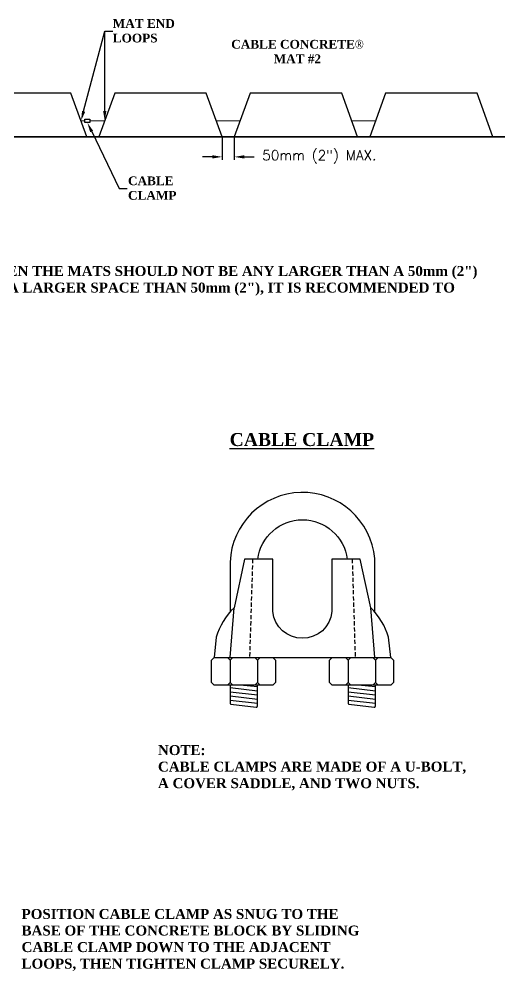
# Model space of a CAD drawing. Extents: x -18.2 to 56.4, y 1.9 to 74.
# Drawn here: x 27.1 to 56.4, y 12.1 to 69.6 of the extents above; entities that cross this region are included whole.
import ezdxf
from ezdxf import colors
from ezdxf.entities.mleader import LeaderData, LeaderLine
from ezdxf.math import Vec2, Vec3

# ---------------------------------------------------------------- set-up
doc = ezdxf.new("R2010")
doc.units = 0
doc.header["$MEASUREMENT"] = 0
doc.linetypes.add('HIDDEN', pattern=[0.375, 0.25, -0.125])
doc.layers.get('0').update_dxf_attribs({"linetype": 'CONTINUOUS'})
doc.layers.get('DEFPOINTS').update_dxf_attribs({"linetype": 'CONTINUOUS'})
doc.layers.add('1', color=7, linetype='CONTINUOUS')
doc.styles.add('ROMANC', font='ROMANC')
doc.styles.add('ROMANS', font='ROMANS')
doc.dimstyles.get("Standard").update_dxf_attribs({"dimtxt": 0.18, "dimasz": 0.09, "dimexe": 0.18, "dimexo": 0.0625, "dimgap": 0.09, "dimtad": 0, "dimtih": 1, "dimtoh": 1, "dimdec": 4, "dimzin": 0, "dimdsep": 46, "dimtxsty": 'ROMANS', "dimcen": 0.09, "dimadec": 0, "dimazin": 0, "dimtfac": 1, "dimtdec": 4, "dimtofl": 0, "dimtmove": 0, "dimatfit": 3, "dimfxl": 1, "dimtolj": 1, "dimtzin": 0, "dimarcsym": 0})

# ---------------------------------------------------------------- blocks, each defined once
blk = doc.blocks.new('*D12')
at = {"color": 0, "lineweight": -2, "transparency": 16777216}
for p, q in [((39.32, 62.385), (39.32, 61.054)), ((40.051, 62.385), (40.051, 61.054)), ((38.72, 61.234), (38.12, 61.234)), ((40.651, 61.234), (41.251, 61.234))]:
    blk.add_line(p, q, dxfattribs=at)
at = {"color": 0, "transparency": 16777216}
for points in [[(38.72, 61.334), (38.72, 61.134), (39.32, 61.234)], [(40.651, 61.334), (40.651, 61.134), (40.051, 61.234)]]:
    blk.add_solid(points, dxfattribs=at)
at = {"layer": 'DEFPOINTS', "color": 0, "transparency": 16777216}
for p in [(39.32, 62.448), (40.051, 62.448), (40.051, 61.234)]:
    blk.add_point(p, dxfattribs=at)
at = {"color": 0, "transparency": 16777216, "insert": (45.184, 61.234), "char_height": 0.6, "attachment_point": 5, "style": 'ROMANS'}
blk.add_mtext('\\A1;50mm (2") MAX.', dxfattribs=at)
blk = doc.blocks.new('A$C09066E51')
blk.add_lwpolyline([(29.62, 0), (1.28, 0), (0, 1.28), (0, 11.98), (1.28, 13.26), (29.62, 13.26), (30.89, 11.98), (30.89, 1.28)], close=True)
for points in [[(9.01, 11.98), (7.73, 13.26)], [(9.01, 11.98), (10.28, 13.26)], [(9.01, 11.98), (9.01, 1.28)], [(22.22, 11.98), (20.94, 13.26)], [(22.22, 11.98), (23.5, 13.26)], [(22.22, 11.98), (22.22, 1.28)], [(9.01, 1.28), (7.73, 0)], [(9.01, 1.28), (10.28, 0)], [(22.22, 1.28), (20.94, 0)], [(22.22, 1.28), (23.5, 0)]]:
    blk.add_lwpolyline(points)

msp = doc.modelspace()

# ---------------------------------------------------------------- linework, layer by layer
for points in [[(24.6686, 65.0878), (23.7086, 62.4478), (31.1486, 62.4478), (30.1886, 65.0878)], [(32.83964, 65.0878), (31.87964, 62.4478), (39.31964, 62.4478), (38.35964, 65.0878)], [(41.01068, 65.0878), (40.05068, 62.4478), (47.49068, 62.4478), (46.53068, 65.0878)], [(49.18172, 65.0878), (48.22172, 62.4478), (55.66172, 62.4478), (54.70172, 65.0878)], [(31.32872, 63.51323), (31.32852, 63.30181), (31.03061, 63.30209), (31.0308, 63.51351)]]:
    msp.add_lwpolyline(points, close=True)
at = {"const_width": 0.048}
for points in [[(31.03071, 63.4078), (30.79951, 63.4078)], [(32.22873, 63.4078), (31.32862, 63.4078)], [(40.39977, 63.4078), (38.97055, 63.4078)], [(48.57081, 63.4078), (47.14159, 63.4078)]]:
    msp.add_lwpolyline(points, dxfattribs=at)
at = {"color": 5, "const_width": 0.096}
msp.add_lwpolyline([(56.39864, 62.4478), (31.87964, 62.4478), (6.29695, 62.46269)], dxfattribs=at)
for points in [[(48.52631, 33.744), (48.52631, 36.96662, 0.93830189), (39.79237, 36.76135), (39.79237, 33.744)], [(41.46281, 36.93372, -0.87950116), (46.86895, 36.93372, -0.87950116)], [(49.49242, 30.98767), (49.36164, 32.21191, 0.13341812), (48.28554, 33.99507), (47.64517, 36.93372), (45.93454, 36.93372), (45.93454, 33.7624, -0.39691649), (44.15934, 32.16659, -0.39691649), (42.38414, 33.7624), (42.38414, 36.93372), (40.67351, 36.93372), (40.03314, 33.99507, 0.13341812), (38.95704, 32.21191), (38.82626, 30.98767)], [(39.79237, 29.33017), (39.79237, 28.22895, 0.38147974), (39.84782, 28.16685), (41.37448, 27.99354, 0.44772301), (41.44403, 28.05564), (41.44403, 29.33017)], [(46.91593, 29.33017), (46.91593, 28.22895, 0.38147974), (46.97138, 28.16685), (48.49804, 27.99354)], [(48.49804, 27.99354, 0.44772301), (48.56759, 28.05564), (48.56759, 29.33017)]]:
    msp.add_lwpolyline(points, format="xyb")
at = {"linetype": 'HIDDEN'}
for points in [[(41.15382, 36.93372), (40.97171, 30.98767)], [(47.16485, 36.93372), (47.34697, 30.98767)]]:
    msp.add_lwpolyline(points, dxfattribs=at)
for points in [[(39.79237, 30.98767), (40.03314, 33.99507)], [(48.52631, 30.98767), (48.28554, 33.99507)], [(38.82626, 30.98767), (49.49242, 30.98767)], [(40.61132, 29.33017), (41.44403, 29.23564)], [(47.73488, 29.33017), (48.56759, 29.23564)], [(39.79237, 29.17314), (41.44403, 28.98564)], [(39.79237, 28.92314), (41.44403, 28.73564)], [(46.91593, 29.17314), (48.56759, 28.98564)], [(46.91593, 28.92314), (48.56759, 28.73564)], [(39.79237, 28.67314), (41.44403, 28.48564)], [(39.79237, 28.42314), (41.44403, 28.23564)], [(46.91593, 28.67314), (48.56759, 28.48564)], [(46.91593, 28.42314), (48.56759, 28.23564)]]:
    msp.add_lwpolyline(points)

# ---------------------------------------------------------------- block references
at = {"xscale": 0.125, "yscale": 0.125, "zscale": 0.125}
for p in [(38.66665, 29.33017), (45.79021, 29.33017)]:
    msp.add_blockref('A$C09066E51', p, dxfattribs=at)

# ---------------------------------------------------------------- texts
at = {"layer": '1', "linetype": 'Continuous', "attachment_point": 1, "style": 'ROMANC'}
for s, insert, char_height, width in [('{\\fTimes New Roman|b1|i0|c0|p18;MAT END\\PLOOPS}', (32.71512, 69.55495), 0.528, 6.6494036), ('\\pi0.40586;{\\fTimes New Roman|b1|i0|c0|p18;CABLE CONCRETE\\fGaramond|b0|i0|c0|p18;®\\fTimes New Roman|b1|i0|c0|p18;\\P\\pi2.9677;MAT #2 }', (39.4573, 68.30083), 0.528, 8.6811333), ('{\\fTimes New Roman|b1|i0|c0|p18;CABLE\\PCLAMP}', (33.63331, 60.05086), 0.528, 6.6494036), ('{\\fTimes New Roman|b1|i0|c0|p18;WHEN PLACING THE MATS, THE GAP BETWEEN THE MATS SHOULD NOT BE ANY LARGER THAN A 50mm (2") MAXIMUM. IF THE MATS ARE PLACED WITH A LARGER SPACE THAN 50mm (2"), IT IS RECOMMENDED TO GROUT THE SEAM BETWEEN THE MATS.}', (6.0388, 54.63933), 0.6, 50.4919582), ('{\\fTimes New Roman|b1|i0|c0|p18;\\LCABLE CLAMP}', (39.76766, 44.5518), 0.7841196, 9.0235749), ('{\\fTimes New Roman|b1|i0|c0|p18;NOTE:\\PCABLE CLAMPS ARE MADE OF A U-BOLT, A COVER SADDLE, AND TWO NUTS.}', (35.4414, 25.70157), 0.6, 18.575325), ('{\\fTimes New Roman|b1|i0|c0|p18;POSITION CABLE CLAMP AS SNUG TO THE BASE OF THE CONCRETE BLOCK BY SLIDING CABLE CLAMP DOWN TO THE ADJACENT LOOPS, THEN TIGHTEN CLAMP SECURELY.}', (27.20719, 15.80179), 0.6, 21.1158401)]:
    msp.add_mtext(s, dxfattribs=dict(at, insert=insert, char_height=char_height, width=width))

# ---------------------------------------------------------------- dimensions: what is measured, and where the dimension line sits
dim = msp.add_linear_dim(base=(40.05068, 61.23375), p1=(39.31964, 62.4478), p2=(40.05068, 62.4478), text='50mm (2") MAX.', dimstyle='Standard', override={"dimtxt": 0.6, "dimasz": 0.6, "dimtih": 0, "dimtoh": 0})
dim.commit()
dim.dimension.update_dxf_attribs({"geometry": '*D12', "text_midpoint": (45.18354, 61.23375)})

# ---------------------------------------------------------------- leaders
ml = msp.add_multileader_mtext('Standard')
ml.set_content('', color=256, style='ROMANS')
ml.set_leader_properties()
ml.build(insert=Vec2(0, 0))
ml.multileader.update_dxf_attribs({"text_right_attachment_type": 6, "dogleg_length": 1, "arrow_head_size": 0.6})
ctx = ml.context
ctx.base_point, ctx.char_height, ctx.arrow_head_size, ctx.landing_gap_size, ctx.plane_origin = Vec3(32.72133, 68.82649), 0.0864, 0.6, 0.0432, Vec3(29.17767, 71.47741)
ctx.right_attachment = 6
notes = []
notes.append((ctx, [(0, (1, 1, 0), (32.24133, 68.82649), (1, 0), 0.48, [(0, [(30.79951, 63.4078)], 0, [])])]))
ctx.mtext.insert, ctx.mtext.flow_direction = Vec3(32.76453, 68.86969), 5
ml = msp.add_multileader_mtext('Standard')
ml.set_content('', color=256, style='ROMANS')
ml.set_leader_properties()
ml.build(insert=Vec2(0, 0))
ml.multileader.update_dxf_attribs({"text_right_attachment_type": 6, "dogleg_length": 1, "arrow_head_size": 0.6})
ctx = ml.context
ctx.base_point, ctx.char_height, ctx.arrow_head_size, ctx.landing_gap_size, ctx.plane_origin = Vec3(32.72133, 68.82649), 0.0864, 0.6, 0.0432, Vec3(29.17767, 71.47741)
ctx.right_attachment = 6
notes.append((ctx, [(0, (1, 1, 0), (32.24133, 68.82649), (1, 0), 0.48, [(0, [(32.22873, 63.4078)], 0, [])])]))
ctx.mtext.insert, ctx.mtext.flow_direction = Vec3(32.76453, 68.86969), 5
ml = msp.add_multileader_mtext('Standard')
ml.set_content('', color=256, style='ROMANS')
ml.set_leader_properties()
ml.build(insert=Vec2(0, 0))
ml.multileader.update_dxf_attribs({"text_right_attachment_type": 6, "dogleg_length": 1, "arrow_head_size": 0.6})
ctx = ml.context
ctx.base_point, ctx.char_height, ctx.arrow_head_size, ctx.landing_gap_size, ctx.plane_origin = Vec3(33.57712, 59.32941), 0.0864, 0.6, 0.0432, Vec3(30.96432, 61.97411)
ctx.right_attachment = 6
notes.append((ctx, [(0, (1, 1, 0), (33.09712, 59.32941), (1, 0), 0.48, [(0, [(31.17956, 63.30195)], 0, [])])]))
ctx.mtext.insert, ctx.mtext.flow_direction = Vec3(33.62032, 59.37261), 5
for ctx, leaders in notes:
    for number, flags, end, landing, length, lines in leaders:
        leader = LeaderData()
        leader.index, (leader.has_last_leader_line, leader.has_dogleg_vector, leader.attachment_direction) = number, flags
        leader.last_leader_point, leader.dogleg_vector, leader.dogleg_length = Vec3(end), Vec3(landing), length
        for number, points, colour, breaks in lines:
            line = LeaderLine()
            line.index, line.vertices, line.color, line.breaks = number, Vec3.list(points), colors.encode_raw_color(colour), breaks
            leader.lines.append(line)
        ctx.leaders.append(leader)

doc.saveas('drawing.dxf')
